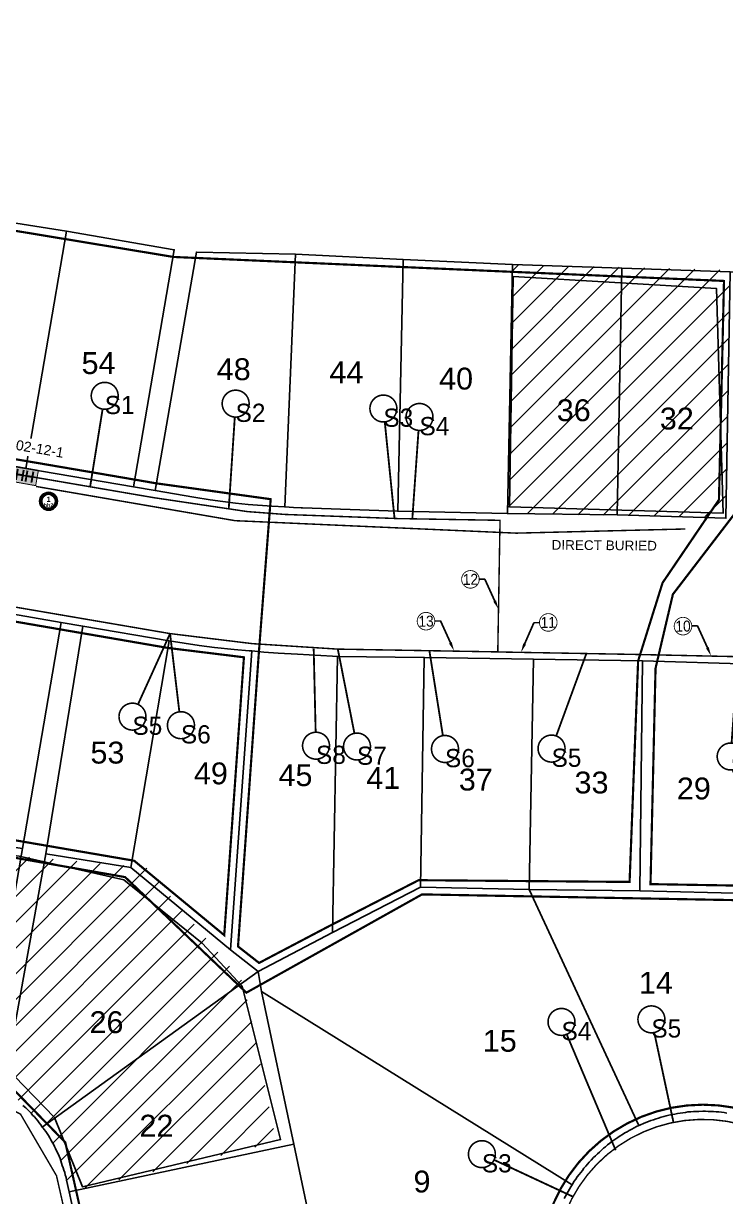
# Model space of a CAD drawing. Header units: metres. Extents: x 620457 to 624057, y 4872349 to 4874194.
# Drawn here: x 621047 to 621143.3, y 4872947.5 to 4873108.4 of the extents above; entities that cross this region are included whole.
import ezdxf
from ezdxf import colors
from ezdxf.entities.mleader import LeaderData, LeaderLine
from ezdxf.enums import TextEntityAlignment as Align
from ezdxf.math import Vec2, Vec3

# ---------------------------------------------------------------- set-up
doc = ezdxf.new("R2018")
doc.units = ezdxf.units.M
doc.header["$LTSCALE"] = 10
doc.header["$MEASUREMENT"] = 0
doc.linetypes.add('DASHED', pattern=[0.75, 0.5, -0.25])
doc.linetypes.add('HIDDENX2', pattern=[0.75, 0.5, -0.25])
for name, color, linetype in [('Arb_Splice', 7, 'Continuous'), ('Aurora_Parcel', 252, 'Continuous'), ('Cluster', 7, 'Continuous'), ('Conduit_Distribution_14WAY - 14_10mm', 1, 'DASHED'), ('Duct 14Wway 1(Blue)', 5, 'Continuous'), ('Duct 14Wway 2(Orange)', 20, 'Continuous'), ('Duct 14Wway 3(Green)', 102, 'Continuous'), ('Duct 14Wway 4(Brown)', 27, 'Continuous'), ('Duct 14Wway 5(Slate)', 8, 'Continuous'), ('Duct 14Wway 6(White)', 7, 'Continuous'), ('Duct 14Wway 7(Red)', 1, 'Continuous'), ('Duct 14Wway 8(Black)', 250, 'Continuous'), ('FC-ADDRESS', 7, 'Continuous'), ('LB-STNAMES', 141, 'Continuous'), ('M-DUCT', 7, 'Continuous'), ('New telMAX 1730 HH', 102, 'Continuous')]:
    doc.layers.add(name, color=color, linetype=linetype)
doc.layers.add('Bell - EXISTING', color=7, linetype='Continuous', lineweight=0, true_color=0x006e33)
doc.styles.add('Annotative ArialB', font='arialbd.ttf', dxfattribs={"height": 0.75})
doc.styles.add('ARIAL', font='arial.ttf')
doc.styles.get("Standard").update_dxf_attribs({"font": 'arial.ttf'})
doc.styles.add('VAULT_TEST', font='ariblk.ttf')
pattern_1 = [(45, (0, 0), (-1.767766953, 1.767766953), [])]

# ---------------------------------------------------------------- blocks, each defined once
blk = doc.blocks.new('*U91')
at = {"linetype": 'Continuous', "const_width": 0.253}
blk.add_lwpolyline([(-12.67, -0.13), (0, 0)], dxfattribs=at)
at = {"linetype": 'Continuous'}
blk.add_wipeout([(-13.65, 1.58), (-14.64, -0.13), (-13.65, -1.85), (-11.68, -1.85), (-10.69, -0.13), (-11.68, 1.58)], dxfattribs=at)
at = {"linetype": 'Continuous', "const_width": 0.22}
blk.add_lwpolyline([(-12.67, -1.98, 1), (-12.67, 1.71, 1)], format="xyb", close=True, dxfattribs=at)
at = {"linetype": 'Continuous', "lineweight": 30, "flags": 104}
blk.add_attdef('S1', text='', height=1.52, dxfattribs=at).set_placement((-12.67, -0.13), align=Align.MIDDLE_CENTER)
blk = doc.blocks.new('*U90')
at = {"linetype": 'Continuous', "const_width": 0.253}
blk.add_lwpolyline([(-14.41, -1.18), (0, 0)], dxfattribs=at)
at = {"linetype": 'Continuous'}
blk.add_wipeout([(-15.39, 0.53), (-16.38, -1.18), (-15.39, -2.89), (-13.42, -2.89), (-12.43, -1.18), (-13.42, 0.53)], dxfattribs=at)
at = {"linetype": 'Continuous', "const_width": 0.22}
blk.add_lwpolyline([(-14.41, -3.03, 1), (-14.41, 0.66, 1)], format="xyb", close=True, dxfattribs=at)
at = {"linetype": 'Continuous', "lineweight": 30, "flags": 104}
blk.add_attdef('S1', text='', height=1.52, dxfattribs=at).set_placement((-14.41, -1.18), align=Align.MIDDLE_CENTER)
blk = doc.blocks.new('*U110')
at = {"linetype": 'Continuous', "const_width": 0.253}
blk.add_lwpolyline([(-13.91, -1.7), (0, 0)], dxfattribs=at)
at = {"linetype": 'Continuous'}
blk.add_wipeout([(-14.89, 0.01), (-15.88, -1.7), (-14.89, -3.41), (-12.92, -3.41), (-11.93, -1.7), (-12.92, 0.01)], dxfattribs=at)
at = {"linetype": 'Continuous', "const_width": 0.22}
blk.add_lwpolyline([(-13.91, -3.54, 1), (-13.91, 0.15, 1)], format="xyb", close=True, dxfattribs=at)
at = {"linetype": 'Continuous', "lineweight": 30, "flags": 104}
blk.add_attdef('S1', text='', height=1.52, dxfattribs=at).set_placement((-13.91, -1.7), align=Align.MIDDLE_CENTER)
blk = doc.blocks.new('*U202')
at = {"linetype": 'Continuous', "const_width": 0.253}
blk.add_lwpolyline([(-15.14, 0.86), (0, 0)], dxfattribs=at)
at = {"linetype": 'Continuous'}
blk.add_wipeout([(-16.12, 2.57), (-17.11, 0.86), (-16.12, -0.86), (-14.15, -0.86), (-13.16, 0.86), (-14.15, 2.57)], dxfattribs=at)
at = {"linetype": 'Continuous', "const_width": 0.22}
blk.add_lwpolyline([(-15.14, -0.99, 1), (-15.14, 2.7, 1)], format="xyb", close=True, dxfattribs=at)
at = {"linetype": 'Continuous', "lineweight": 30, "flags": 104}
blk.add_attdef('S1', text='', height=1.52, dxfattribs=at).set_placement((-15.14, 0.86), align=Align.MIDDLE_CENTER)
blk = doc.blocks.new('*U89')
at = {"linetype": 'Continuous', "const_width": 0.253}
blk.add_lwpolyline([(-13.27, -1.17), (0, 0)], dxfattribs=at)
at = {"linetype": 'Continuous'}
blk.add_wipeout([(-14.25, 0.54), (-15.24, -1.17), (-14.25, -2.88), (-12.28, -2.88), (-11.29, -1.17), (-12.28, 0.54)], dxfattribs=at)
at = {"linetype": 'Continuous', "const_width": 0.22}
blk.add_lwpolyline([(-13.27, -3.02, 1), (-13.27, 0.67, 1)], format="xyb", close=True, dxfattribs=at)
at = {"linetype": 'Continuous', "lineweight": 30, "flags": 104}
blk.add_attdef('S1', text='', height=1.52, dxfattribs=at).set_placement((-13.27, -1.17), align=Align.MIDDLE_CENTER)
blk = doc.blocks.new('*U124')
at = {"linetype": 'Continuous', "const_width": 0.253}
blk.add_lwpolyline([(-12.62, -5.13), (0, 0)], dxfattribs=at)
at = {"linetype": 'Continuous'}
blk.add_wipeout([(-13.61, -3.42), (-14.6, -5.13), (-13.61, -6.84), (-11.63, -6.84), (-10.64, -5.13), (-11.63, -3.42)], dxfattribs=at)
at = {"linetype": 'Continuous', "const_width": 0.22}
blk.add_lwpolyline([(-12.62, -6.97, 1), (-12.62, -3.28, 1)], format="xyb", close=True, dxfattribs=at)
at = {"linetype": 'Continuous', "lineweight": 30, "flags": 104}
blk.add_attdef('S1', text='', height=1.52, dxfattribs=at).set_placement((-12.62, -5.13), align=Align.MIDDLE_CENTER)
blk = doc.blocks.new('Sing_duct')
at = {"linetype": 'Continuous', "const_width": 0.253}
blk.add_lwpolyline([(-13.65, 0), (0, 0)], dxfattribs=at)
at = {"linetype": 'Continuous'}
blk.add_wipeout([(-14.64, 1.71), (-15.63, 0), (-14.64, -1.71), (-12.67, -1.71), (-11.68, 0), (-12.67, 1.71)], dxfattribs=at)
at = {"linetype": 'Continuous', "const_width": 0.22}
blk.add_lwpolyline([(-13.65, -1.85, 1), (-13.65, 1.85, 1)], format="xyb", close=True, dxfattribs=at)
at = {"linetype": 'Continuous', "lineweight": 30, "flags": 104}
blk.add_attdef('S1', text='', height=1.52, dxfattribs=at).set_placement((-13.65, 0), align=Align.MIDDLE_CENTER)
blk = doc.blocks.new('*U126')
at = {"linetype": 'Continuous', "const_width": 0.253}
blk.add_lwpolyline([(-12.4, 1.61), (0, 0)], dxfattribs=at)
at = {"linetype": 'Continuous'}
blk.add_wipeout([(-13.39, 3.32), (-14.38, 1.61), (-13.39, -0.1), (-11.42, -0.1), (-10.43, 1.61), (-11.42, 3.32)], dxfattribs=at)
at = {"linetype": 'Continuous', "const_width": 0.22}
blk.add_lwpolyline([(-12.4, -0.24, 1), (-12.4, 3.45, 1)], format="xyb", close=True, dxfattribs=at)
at = {"linetype": 'Continuous', "lineweight": 30, "flags": 104}
blk.add_attdef('S1', text='', height=1.52, dxfattribs=at).set_placement((-12.4, 1.61), align=Align.MIDDLE_CENTER)
blk = doc.blocks.new('*U125')
at = {"linetype": 'Continuous', "const_width": 0.253}
blk.add_lwpolyline([(-12.63, -0.83), (0, 0)], dxfattribs=at)
at = {"linetype": 'Continuous'}
blk.add_wipeout([(-13.62, 0.88), (-14.61, -0.83), (-13.62, -2.54), (-11.64, -2.54), (-10.66, -0.83), (-11.64, 0.88)], dxfattribs=at)
at = {"linetype": 'Continuous', "const_width": 0.22}
blk.add_lwpolyline([(-12.63, -2.68, 1), (-12.63, 1.02, 1)], format="xyb", close=True, dxfattribs=at)
at = {"linetype": 'Continuous', "lineweight": 30, "flags": 104}
blk.add_attdef('S1', text='', height=1.52, dxfattribs=at).set_placement((-12.63, -0.83), align=Align.MIDDLE_CENTER)
blk = doc.blocks.new('*U123')
at = {"linetype": 'Continuous', "const_width": 0.253}
blk.add_lwpolyline([(-13.65, -1.71), (0, 0)], dxfattribs=at)
at = {"linetype": 'Continuous'}
blk.add_wipeout([(-14.64, 0), (-15.63, -1.71), (-14.64, -3.42), (-12.67, -3.42), (-11.68, -1.71), (-12.67, 0)], dxfattribs=at)
at = {"linetype": 'Continuous', "const_width": 0.22}
blk.add_lwpolyline([(-13.65, -3.56, 1), (-13.65, 0.13, 1)], format="xyb", close=True, dxfattribs=at)
at = {"linetype": 'Continuous', "lineweight": 30, "flags": 104}
blk.add_attdef('S1', text='', height=1.52, dxfattribs=at).set_placement((-13.65, -1.71), align=Align.MIDDLE_CENTER)
blk = doc.blocks.new('*U88')
at = {"linetype": 'Continuous', "const_width": 0.253}
blk.add_lwpolyline([(-13.17, 4.49), (0, 0)], dxfattribs=at)
at = {"linetype": 'Continuous'}
blk.add_wipeout([(-14.16, 6.2), (-15.15, 4.49), (-14.16, 2.78), (-12.18, 2.78), (-11.2, 4.49), (-12.18, 6.2)], dxfattribs=at)
at = {"linetype": 'Continuous', "const_width": 0.22}
blk.add_lwpolyline([(-13.17, 2.64, 1), (-13.17, 6.34, 1)], format="xyb", close=True, dxfattribs=at)
at = {"linetype": 'Continuous', "lineweight": 30, "flags": 104}
blk.add_attdef('S1', text='', height=1.52, dxfattribs=at).set_placement((-13.17, 4.49), align=Align.MIDDLE_CENTER)
blk = doc.blocks.new('*U198')
at = {"linetype": 'Continuous', "const_width": 0.253}
blk.add_lwpolyline([(-17.29, 8.13), (0, 0)], dxfattribs=at)
at = {"linetype": 'Continuous'}
blk.add_wipeout([(-18.27, 9.84), (-19.26, 8.13), (-18.27, 6.42), (-16.3, 6.42), (-15.31, 8.13), (-16.3, 9.84)], dxfattribs=at)
at = {"linetype": 'Continuous', "const_width": 0.22}
blk.add_lwpolyline([(-17.29, 6.29, 1), (-17.29, 9.98, 1)], format="xyb", close=True, dxfattribs=at)
at = {"linetype": 'Continuous', "lineweight": 30, "flags": 104}
blk.add_attdef('S1', text='', height=1.52, dxfattribs=at).set_placement((-17.29, 8.13), align=Align.MIDDLE_CENTER)
blk = doc.blocks.new('*U169')
at = {"linetype": 'Continuous', "const_width": 0.253}
blk.add_lwpolyline([(-13.84, 0.75), (0, 0)], dxfattribs=at)
at = {"linetype": 'Continuous'}
blk.add_wipeout([(-14.83, 2.47), (-15.82, 0.75), (-14.83, -0.96), (-12.85, -0.96), (-11.87, 0.75), (-12.85, 2.47)], dxfattribs=at)
at = {"linetype": 'Continuous', "const_width": 0.22}
blk.add_lwpolyline([(-13.84, -1.09, 1), (-13.84, 2.6, 1)], format="xyb", close=True, dxfattribs=at)
at = {"linetype": 'Continuous', "lineweight": 30, "flags": 104}
blk.add_attdef('S1', text='', height=1.52, dxfattribs=at).set_placement((-13.84, 0.75), align=Align.MIDDLE_CENTER)
blk = doc.blocks.new('*U203')
at = {"linetype": 'Continuous', "const_width": 0.253}
blk.add_lwpolyline([(-14.21, -2.66), (0, 0)], dxfattribs=at)
at = {"linetype": 'Continuous'}
blk.add_wipeout([(-15.2, -0.95), (-16.18, -2.66), (-15.2, -4.37), (-13.22, -4.37), (-12.23, -2.66), (-13.22, -0.95)], dxfattribs=at)
at = {"linetype": 'Continuous', "const_width": 0.22}
blk.add_lwpolyline([(-14.21, -4.51, 1), (-14.21, -0.82, 1)], format="xyb", close=True, dxfattribs=at)
at = {"linetype": 'Continuous', "lineweight": 30, "flags": 104}
blk.add_attdef('S1', text='', height=1.52, dxfattribs=at).set_placement((-14.21, -2.66), align=Align.MIDDLE_CENTER)
blk = doc.blocks.new('Duct_Id')
at = {"transparency": 16777216}
blk.add_wipeout([(0, 2.41), (-1.71, 1.71), (-2.42, 0), (-1.71, -1.71), (0, -2.42), (1.71, -1.71), (2.41, 0), (1.71, 1.71)], dxfattribs=at)
at = {"transparency": 16777216, "const_width": 0.23}
blk.add_lwpolyline([(-2.42, 0, 1), (2.41, 0, 1)], format="xyb", close=True, dxfattribs=at)
at = {"color": 5, "ltscale": 25, "transparency": 16777216, "width": 0.9}
blk.add_attdef('id', text='', height=3, dxfattribs=at).set_placement((0, 0), align=Align.MIDDLE_CENTER)
blk = doc.blocks.new('*U258')
blk.add_wipeout([(-35.3, 1.4), (-35.3, 1.4), (-25.6, 24.1), (-3.4, 32), (20.7, 30.3), (36.8, -0.6), (24.8, -26.5), (2.2, -36.2), (-25.5, -26.5)]).dxf.layer = 'M-DUCT'
at = {"layer": 'M-DUCT', "color": 4, "transparency": 33554687, "const_width": 10.8}
blk.add_lwpolyline([(43, 0.4, 1), (-43, -0.4, 1)], format="xyb", close=True, dxfattribs=at)
at = {"layer": 'M-DUCT', "color": 250, "ltscale": 0.6, "transparency": 33554687}
for radius in [48.4, 37.6]:
    blk.add_circle((0, 0), radius, dxfattribs=at)
at = {"layer": 'Bell - EXISTING', "color": 7, "lineweight": 0, "style": 'Annotative ArialB'}
for tag, height, p in [('D8', 27.3, (0, 10.5)), ('T8', 21, (0, -21))]:
    blk.add_attdef(tag, text='', height=height, dxfattribs=at).set_placement(p, align=Align.MIDDLE_CENTER)
blk = doc.blocks.new('*U251')
h = blk.add_hatch(color=256)
h.dxf.hatch_style = 1
h.paths.add_polyline_path([(-1.38, 1.23), (1.72, 0.68), (1.38, -1.23), (-1.72, -0.68)])
at = {"color": 7, "linetype": 'Continuous', "style": 'ARIAL', "flags": 1}
for tag, p in [('ADDRESS', (-8.16, 12.41)), ('SECTION', (-8.47, 10.59))]:
    blk.add_attdef(tag, p, '', height=1.25, rotation=350.2692, dxfattribs=at)
at = {"linetype": 'Continuous'}
blk.add_wipeout([(-10.02, 4.24), (-9.64, 6.42), (6.62, 3.63), (6.25, 1.45)], dxfattribs=at)
at = {"color": 7, "const_width": 0.12}
blk.add_lwpolyline([(-1.38, 1.23), (1.72, 0.68), (1.38, -1.23), (-1.72, -0.68)], close=True, dxfattribs=at)
at = {"color": 255, "style": 'VAULT_TEST', "width": 0.75}
blk.add_text('HH', height=1.406, rotation=350.0185, dxfattribs=at).set_placement((0, 0), align=Align.MIDDLE_CENTER)
at = {"color": 7, "linetype": 'Continuous', "style": 'ARIAL', "flags": 1}
for tag, p in [('FIBER_COUNT', (-8.81, 8.61)), ('LENGTH', (-9.15, 6.65))]:
    blk.add_attdef(tag, p, '', height=1.25, rotation=350.2692, dxfattribs=at)
at = {"color": 7, "linetype": 'Continuous', "style": 'ARIAL'}
blk.add_attdef('ID', (-9.49, 4.68), '', height=1.25, rotation=350.2692, dxfattribs=at)

msp = doc.modelspace()

# ---------------------------------------------------------------- hatches: boundary and pattern name
at = {"ltscale": 1.5, "true_color": 0x2776bb}
h = msp.add_hatch(dxfattribs=at)
h.set_pattern_fill('ANSI31', color=152, scale=20)
h.set_pattern_definition(pattern_1)
h.paths.add_polyline_path([(621114.07, 4873075.31), (621113.42, 4873041.16), (621143.34, 4873040.65), (621143.98, 4873074.57)])
h = msp.add_hatch(dxfattribs=at)
h.set_pattern_fill('ANSI31', color=152, scale=20)
h.set_pattern_definition(pattern_1)
edge = h.paths.add_edge_path()
edge.add_line((621053.26, 4872948.1), (621081.69, 4872954.94))
edge.add_line((621081.69, 4872954.94), (621077.25, 4872976.73))
edge.add_line((621077.25, 4872976.73), (621063.88, 4872992.58))
edge.add_line((621063.88, 4872992.58), (621025.18, 4872996.1))
edge.add_line((621025.18, 4872996.1), (621022.35, 4872970.27))
edge.add_line((621022.35, 4872970.27), (621039.44, 4872964.84))
edge.add_arc((621031.79, 4872944.46), 21.77, 9.6205, 69.4255, ccw=False)

# ---------------------------------------------------------------- linework, layer by layer
at = {"ltscale": 1.5}
for points in [[(621114.18, 4873073.68), (621113.67, 4873042.09), (621142.98, 4873041.2), (621142.09, 4873072.03)], [(621025.14, 4872996.8), (621021.08, 4872970.06), (621034.26, 4872967.22), (621044.39, 4872965.4), (621051.28, 4872958.31), (621055.13, 4872948.79), (621082.28, 4872955.27), (621077.02, 4872976.34), (621071.54, 4872982.22), (621060.8, 4872990.93), (621046.41, 4872994.17)]]:
    msp.add_lwpolyline(points, close=True, dxfattribs=at)
at = {"color": 8, "linetype": 'HIDDENX2', "const_width": 0.2}
msp.add_lwpolyline([(621024.5, 4872965.95), (621037.88, 4872963.41), (621046.61, 4872958.76), (621051.54, 4872950.32), (621054.64, 4872936.66), (621053.93, 4872932.29), (621064.5, 4872882.3), (621098.59, 4872889.91), (621099.85, 4872893.29)], dxfattribs=at)
at = {"layer": 'Aurora_Parcel'}
for points in [[(621052.92, 4873079.88), (621038.09, 4873082.24), (621032.56, 4873049.87), (621047.35, 4873047.35), (621052.92, 4873079.88)], [(621062.12, 4873044.82), (621067.7, 4873077.35), (621052.92, 4873079.88), (621047.35, 4873047.35), (621062.12, 4873044.82)], [(621084.32, 4873076.74), (621070.73, 4873077.03), (621065.09, 4873044.31), (621070.39, 4873043.4), (621072.62, 4873043.05), (621074.35, 4873042.8), (621076.08, 4873042.59), (621077.82, 4873042.42), (621081.08, 4873042.17), (621082.84, 4873042.07), (621084.32, 4873076.74)], [(621099.11, 4873076.03), (621084.32, 4873076.74), (621082.84, 4873042.07), (621084.03, 4873041.99), (621085.1, 4873041.96), (621085.28, 4873041.95), (621098.35, 4873041.47), (621099.11, 4873076.03)], [(621114.1, 4873075.32), (621099.11, 4873076.03), (621098.35, 4873041.47), (621113.4, 4873041.16), (621114.1, 4873075.32)], [(621129.08, 4873074.81), (621114.1, 4873075.32), (621113.4, 4873041.16), (621128.45, 4873040.96), (621129.08, 4873074.81)], [(621143.95, 4873074.31), (621129.08, 4873074.81), (621128.45, 4873040.96), (621143.37, 4873040.52), (621143.95, 4873074.31)], [(621046.88, 4872995.22), (621052.18, 4873026.23), (621040.36, 4873028.25), (621035.05, 4872996.92), (621046.88, 4872995.22)], [(621050.06, 4872994.49), (621050.25, 4872995.62), (621055.15, 4873025.72), (621052.18, 4873026.23), (621046.88, 4872995.22), (621046.74, 4872994.43), (621041.46, 4872963.55), (621041.62, 4872963.48), (621041.93, 4872963.33), (621042.25, 4872963.18), (621042.56, 4872963.03), (621042.87, 4872962.86), (621043.18, 4872962.7), (621043.48, 4872962.53), (621043.79, 4872962.35), (621044.21, 4872962.07), (621050.06, 4872994.49)], [(621066.98, 4873023.7), (621055.15, 4873025.72), (621050.25, 4872995.62), (621050.06, 4872994.49), (621061.76, 4872992.59), (621066.98, 4873023.7)], [(621078.32, 4873022.31), (621077.99, 4873022.33), (621075.93, 4873022.51), (621073.2, 4873022.79), (621071.12, 4873023.07), (621069.04, 4873023.36), (621066.98, 4873023.7), (621061.76, 4872992.59), (621075.41, 4872981.31), (621078.32, 4873022.31)], [(621089.38, 4872983.67), (621090.09, 4873021.56), (621089.4, 4873021.59), (621084.58, 4873021.85), (621081.97, 4873021.99), (621079.99, 4873022.15), (621078.32, 4873022.31), (621075.41, 4872981.31), (621079.22, 4872978.32), (621089.38, 4872983.67)], [(621101.45, 4872989.91), (621101.98, 4873021.43), (621090.09, 4873021.56), (621089.38, 4872983.67), (621101.45, 4872989.91)], [(621116.98, 4873021.18), (621101.98, 4873021.43), (621101.45, 4872989.91), (621116.37, 4872989.6), (621116.98, 4873021.18)], [(621131.91, 4873020.93), (621116.98, 4873021.18), (621116.37, 4872989.6), (621131.55, 4872989.4), (621131.91, 4873020.93)], [(621146.97, 4873020.48), (621131.91, 4873020.93), (621131.55, 4872989.4), (621146.42, 4872989.05), (621146.97, 4873020.48)], [(621122.32, 4872949.16), (621122.55, 4872949.55), (621122.79, 4872949.86), (621122.96, 4872950.17), (621123.23, 4872950.47), (621123.44, 4872950.75), (621123.67, 4872951.02), (621123.88, 4872951.35), (621124.14, 4872951.64), (621124.37, 4872951.91), (621124.62, 4872952.19), (621124.87, 4872952.46), (621125.2, 4872952.8), (621125.46, 4872953.06), (621125.73, 4872953.32), (621126.01, 4872953.53), (621126.28, 4872953.8), (621126.56, 4872954.08), (621126.83, 4872954.3), (621127.12, 4872954.54), (621127.45, 4872954.77), (621127.73, 4872955), (621128.01, 4872955.21), (621128.52, 4872955.57), (621128.87, 4872955.81), (621129.19, 4872955.98), (621129.5, 4872956.18), (621129.81, 4872956.33), (621130.1, 4872956.54), (621130.46, 4872956.72), (621130.79, 4872956.88), (621131.12, 4872957.05), (621131.43, 4872957.21), (621116.37, 4872989.6), (621101.45, 4872989.91), (621089.38, 4872983.67), (621079.22, 4872978.32), (621079.65, 4872975.57), (621122.28, 4872949.08), (621122.32, 4872949.16)], [(621084.1, 4872954.65), (621079.65, 4872975.57), (621079.22, 4872978.32), (621049.59, 4872956.97), (621049.71, 4872956.83), (621049.87, 4872956.64), (621050.06, 4872956.36), (621050.25, 4872956.09), (621050.43, 4872955.83), (621050.61, 4872955.52), (621050.76, 4872955.22), (621050.94, 4872954.94), (621051.11, 4872954.63), (621051.28, 4872954.33), (621051.41, 4872954.04), (621051.56, 4872953.73), (621051.75, 4872953.31), (621051.89, 4872953.02), (621052.03, 4872952.69), (621052.14, 4872952.36), (621052.25, 4872952.06), (621052.32, 4872951.74), (621052.44, 4872951.42), (621052.57, 4872951.09), (621052.7, 4872950.78), (621052.75, 4872950.46), (621052.85, 4872950.08), (621052.93, 4872949.69), (621053.26, 4872948.1), (621084.1, 4872954.65)], [(621086.55, 4872942.9), (621084.1, 4872954.65), (621053.26, 4872948.1), (621055.86, 4872936.38), (621086.55, 4872942.9)]]:
    msp.add_lwpolyline(points, close=True, dxfattribs=at)
for points in [[(621038.09, 4873082.24), (621052.92, 4873079.88), (621067.7, 4873077.35), (621062.12, 4873044.82), (621065.09, 4873044.31), (621070.73, 4873077.03), (621084.32, 4873076.74), (621099.11, 4873076.03), (621114.1, 4873075.32), (621129.08, 4873074.81), (621143.95, 4873074.31), (621159.01, 4873073.48), (621173.98, 4873072.91), (621189.09, 4873072.58), (621202.17, 4873071.89), (621208.65, 4873039.31), (621217.24, 4873019.66)], [(621046.93, 4872959.97), (621047.34, 4872959.63), (621047.55, 4872959.4), (621047.8, 4872959.15), (621048.05, 4872958.89), (621048.26, 4872958.64), (621048.53, 4872958.38), (621048.74, 4872958.11), (621048.96, 4872957.84), (621049.18, 4872957.57), (621049.39, 4872957.29), (621049.59, 4872956.97), (621079.22, 4872978.32), (621079.22, 4872978.32), (621075.41, 4872981.31), (621061.76, 4872992.59), (621050.06, 4872994.49), (621044.21, 4872962.07)], [(621146.42, 4872989.05), (621131.55, 4872989.4), (621116.37, 4872989.6), (621131.43, 4872957.21), (621131.54, 4872957.26), (621131.63, 4872957.29), (621132.05, 4872957.48), (621132.39, 4872957.62), (621132.73, 4872957.75), (621133.08, 4872957.88), (621133.42, 4872958), (621133.78, 4872958.12), (621134.12, 4872958.23), (621134.47, 4872958.34), (621134.84, 4872958.44), (621135.18, 4872958.52), (621135.53, 4872958.61), (621136, 4872958.72), (621136.37, 4872958.78), (621136.71, 4872958.85), (621137.09, 4872958.91), (621137.45, 4872958.96), (621137.81, 4872959.01), (621138.16, 4872959.06), (621138.53, 4872959.09), (621138.92, 4872959.12), (621139.27, 4872959.13), (621139.64, 4872959.14), (621140.2, 4872959.16), (621140.57, 4872959.16), (621140.93, 4872959.14), (621141.29, 4872959.13), (621141.67, 4872959.12), (621142.03, 4872959.1), (621142.4, 4872959.06), (621142.75, 4872959.02), (621143.14, 4872958.97), (621143.49, 4872958.92)], [(621121.19, 4872947.18), (621121.34, 4872947.5), (621121.52, 4872947.82), (621121.72, 4872948.14), (621121.9, 4872948.46), (621122.09, 4872948.78), (621122.28, 4872949.08), (621079.65, 4872975.57), (621084.1, 4872954.65), (621086.55, 4872942.9)]]:
    msp.add_lwpolyline(points, dxfattribs=at)
at = {"layer": 'Conduit_Distribution_14WAY - 14_10mm', "const_width": 0.2, "flags": 128}
for points in [[(620914.99, 4873071.59), (620926.77, 4873068.27), (620940.01, 4873064.78), (620943.69, 4873064.15), (620958.46, 4873061.56), (621002.81, 4873053.93), (621032.38, 4873048.87), (621047.17, 4873046.34)], [(620993.12, 4873035.9), (620995.29, 4873036.88), (621016.94, 4873033.1), (621028.91, 4873031.23), (621067.12, 4873024.69), (621078.41, 4873023.31), (621090.13, 4873022.56), (621112.07, 4873022.18)]]:
    msp.add_lwpolyline(points, dxfattribs=at)
msp.add_lwpolyline([(621047.18, 4873046.37), (621061.95, 4873043.84), (621064.93, 4873043.33), (621077.7, 4873041.43), (621082.78, 4873041.04), (621098.32, 4873040.47), (621112.38, 4873040.23), (621112.07, 4873022.17), (621130.47, 4873021.84), (621146.99, 4873021.48), (621188.83, 4873020.72, -0.289267), (621198.7, 4873014.25), (621204.88, 4873000.08), (621213.14, 4872980.97)], format="xyb", dxfattribs=at)
at = {"layer": 'Conduit_Distribution_14WAY - 14_10mm', "flags": 128}
msp.add_lwpolyline([(621100.91, 4872894.79, 0.2, 0.2, 0), (621103.68, 4872894.53, 0.2, 0.2, 0), (621121.02, 4872901.77, 0.2, 0.2, 0), (621133.49, 4872908.3, 0.2, 0.2, 0.570266), (621133.87, 4872918.45, 0.2, 0.2, -1.888392), (621160.49, 4872938.94, 0.2, 0.2, -0.107145), (621159.16, 4872930.44, 0.2, 0.2, 0.671416), (621167.76, 4872923.17, 0.2, 0.2, 0), (621194.41, 4872935.33, 0.2, 0.2, 0), (621196.33, 4872937.8, 0, 0, 0)], format="xyseb", dxfattribs=at)

# ---------------------------------------------------------------- texts
at = {"layer": 'FC-ADDRESS', "linetype": 'Continuous', "ltscale": 1.5}
for s, p in [('54', (621054.98, 4873059.4)), ('48', (621073.52, 4873058.56)), ('44', (621088.98, 4873058.13)), ('40', (621104.02, 4873057.27)), ('53', (621056.2, 4873005.96)), ('49', (621070.39, 4873003.11)), ('45', (621081.99, 4873002.87)), ('41', (621094.04, 4873002.49)), ('37', (621106.73, 4873002.26)), ('33', (621122.6, 4873001.86)), ('29', (621136.63, 4873001.04)), ('14', (621131.42, 4872974.38)), ('15', (621110.01, 4872966.43)), ('9', (621100.51, 4872947.12))]:
    msp.add_text(s, height=3, dxfattribs=at).set_placement(p, align=Align.BOTTOM_LEFT)
at = {"layer": 'FC-ADDRESS'}
for s, p in [('36', (621122.49, 4873055.33)), ('32', (621136.63, 4873054.19)), ('26', (621058.4, 4872971.38)), ('22', (621065.25, 4872957.18))]:
    msp.add_text(s, height=3, dxfattribs=at).set_placement(p, align=Align.MIDDLE_CENTER)
at = {"layer": 'LB-STNAMES', "color": 8}
msp.add_text('DIRECT BURIED', height=1.3301, rotation=359.5235, dxfattribs=at).set_placement((621119.44, 4873036.2))

# ---------------------------------------------------------------- leaders
at = {"layer": 'Arb_Splice'}
ml = msp.add_multileader_block('Standard', dxfattribs=at)
ml.set_content('Duct_Id', color=256, scale=0.5)
ml.set_attribute('id', '12', width=0)
ml.set_leader_properties()
ml.build(insert=Vec2(0, 0))
ml.multileader.update_dxf_attribs({"text_right_attachment_type": 6, "dogleg_length": 0.36, "arrow_head_size": 1.25})
ctx = ml.context
ctx.base_point, ctx.char_height, ctx.arrow_head_size, ctx.landing_gap_size, ctx.plane_origin, ctx.plane_x_axis, ctx.plane_y_axis = Vec3(621107.11, 4873032.11), 0.09, 1.25, 0.045, Vec3(621295.97, 4872996.58), Vec3(0.999792, 0.020416), Vec3(-0.020416, 0.999792)
ctx.right_attachment = 6
notes = []
notes.append((ctx, [(1, (1, 1, 0), (621110.28, 4873032.17), (-0.999792, -0.020416), 0.759, [(0, [(621112.17, 4873028.02)], 0, [])])]))
ctx.block.insert, ctx.block.rotation = Vec3(621108.32, 4873032.13), 0.020417
for ctx, leaders in notes:
    for number, flags, end, landing, length, lines in leaders:
        leader = LeaderData()
        leader.index, (leader.has_last_leader_line, leader.has_dogleg_vector, leader.attachment_direction) = number, flags
        leader.last_leader_point, leader.dogleg_vector, leader.dogleg_length = Vec3(end), Vec3(landing), length
        for number, points, colour, breaks in lines:
            line = LeaderLine()
            line.index, line.vertices, line.color, line.breaks = number, Vec3.list(points), colors.encode_raw_color(colour), breaks
            leader.lines.append(line)
        ctx.leaders.append(leader)

# ---------------------------------------------------------------- next in the draw order: block references
at = {"layer": 'Duct 14Wway 1(Blue)', "ltscale": 1.5}
ref = msp.add_blockref('*U91', (621056.15, 4873044.8), dxfattribs=dict(at, rotation=260.280605480369))
lines = msp.add_mtext('S1', dxfattribs={"layer": '0', "linetype": 'Continuous', "insert": (621058.16, 4873057.3), "char_height": 2.5, "attachment_point": 1})
ref.add_attrib('S1', '', (621058.16, 4873057.3), dxfattribs={"flags": 104}).embed_mtext(lines)
at = {"layer": 'Duct 14Wway 2(Orange)', "ltscale": 1.5}
ref = msp.add_blockref('*U90', (621075.17, 4873041.81), dxfattribs=dict(at, rotation=261.5486800454634))
lines = msp.add_mtext('S2', dxfattribs={"layer": '0', "linetype": 'Continuous', "insert": (621076.11, 4873056.23), "char_height": 2.5, "attachment_point": 1})
ref.add_attrib('S1', '', (621076.11, 4873056.23), dxfattribs={"flags": 104}).embed_mtext(lines)
at = {"layer": 'Duct 14Wway 4(Brown)', "ltscale": 1.5}
ref = msp.add_blockref('*U110', (621100.35, 4873040.43), dxfattribs=dict(at, rotation=259.0254657213307))
lines = msp.add_mtext('S4', dxfattribs={"layer": '0', "linetype": 'Continuous', "insert": (621101.33, 4873054.4), "char_height": 2.5, "attachment_point": 1})
ref.add_attrib('S1', '', (621101.33, 4873054.4), dxfattribs={"flags": 104}).embed_mtext(lines)
ref = msp.add_blockref('*U198', (621128.24, 4872953.81), dxfattribs=dict(at, rotation=318.0850666980043))
lines = msp.add_mtext('S4', dxfattribs={"layer": '0', "linetype": 'Continuous', "insert": (621120.81, 4872971.41), "char_height": 2.5, "attachment_point": 1})
ref.add_attrib('S1', '', (621120.81, 4872971.41), dxfattribs={"flags": 104}).embed_mtext(lines)
at = {"layer": 'Duct 14Wway 5(Slate)', "ltscale": 1.5}
ref = msp.add_blockref('*U126', (621067.12, 4873024.69), dxfattribs=dict(at, rotation=73.01183288595743))
lines = msp.add_mtext('S5', dxfattribs={"layer": '0', "linetype": 'Continuous', "insert": (621061.96, 4873013.3), "char_height": 2.5, "attachment_point": 1})
ref.add_attrib('S1', '', (621061.96, 4873013.3), dxfattribs={"flags": 104}).embed_mtext(lines)
ref = msp.add_blockref('*U88', (621124.23, 4873021.98), dxfattribs=dict(at, rotation=88.72336938379368))
lines = msp.add_mtext('S5', dxfattribs={"layer": '0', "linetype": 'Continuous', "insert": (621119.45, 4873008.91), "char_height": 2.5, "attachment_point": 1})
ref.add_attrib('S1', '', (621119.45, 4873008.91), dxfattribs={"flags": 104}).embed_mtext(lines)
ref = msp.add_blockref('*U123', (621145, 4873021.55), dxfattribs=dict(at, rotation=78.72336939473479))
lines = msp.add_mtext('S5', dxfattribs={"layer": '0', "linetype": 'Continuous', "insert": (621144.01, 4873007.82), "char_height": 2.5, "attachment_point": 1})
ref.add_attrib('S1', '', (621144.01, 4873007.82), dxfattribs={"flags": 104}).embed_mtext(lines)
at = {"layer": 'Duct 14Wway 6(White)', "ltscale": 1.5}
ref = msp.add_blockref('Sing_duct', (621102.69, 4873022.34), dxfattribs=dict(at, rotation=99.02546572026407))
lines = msp.add_mtext('S6', dxfattribs={"layer": '0', "linetype": 'Continuous', "insert": (621104.83, 4873008.86), "char_height": 2.5, "attachment_point": 1})
ref.add_attrib('S1', '', (621104.83, 4873008.86), dxfattribs={"flags": 104}).embed_mtext(lines)
at = {"layer": 'Duct 14Wway 8(Black)', "ltscale": 1.5}
ref = msp.add_blockref('*U89', (621086.82, 4873022.63), dxfattribs=dict(at, rotation=86.31346175328139))
lines = msp.add_mtext('S8', dxfattribs={"layer": '0', "linetype": 'Continuous', "insert": (621087.14, 4873009.31), "char_height": 2.5, "attachment_point": 1})
ref.add_attrib('S1', '', (621087.14, 4873009.31), dxfattribs={"flags": 104}).embed_mtext(lines)

# ---------------------------------------------------------------- next in the draw order: block references
at = {"layer": 'Duct 14Wway 3(Green)', "ltscale": 1.5}
ref = msp.add_blockref('*U202', (621097.91, 4873040.48), dxfattribs=dict(at, rotation=279.0254657213307))
lines = msp.add_mtext('S3', dxfattribs={"layer": '0', "linetype": 'Continuous', "insert": (621096.38, 4873055.56), "char_height": 2.5, "attachment_point": 1})
ref.add_attrib('S1', '', (621096.38, 4873055.56), dxfattribs={"flags": 104}).embed_mtext(lines)
ref = msp.add_blockref('*U169', (621122.45, 4872947.41), dxfattribs=dict(at, rotation=338.0850666980043))
lines = msp.add_mtext('S3', dxfattribs={"layer": '0', "linetype": 'Continuous', "insert": (621109.89, 4872953.27), "char_height": 2.5, "attachment_point": 1})
ref.add_attrib('S1', '', (621109.89, 4872953.27), dxfattribs={"flags": 104}).embed_mtext(lines)
at = {"layer": 'Duct 14Wway 5(Slate)', "ltscale": 1.5}
ref = msp.add_blockref('*U203', (621136.17, 4872957.63), dxfattribs=dict(at, rotation=271.4712537067361))
lines = msp.add_mtext('S5', dxfattribs={"layer": '0', "linetype": 'Continuous', "insert": (621133.14, 4872971.77), "char_height": 2.5, "attachment_point": 1})
ref.add_attrib('S1', '', (621133.14, 4872971.77), dxfattribs={"flags": 104}).embed_mtext(lines)
at = {"layer": 'Duct 14Wway 6(White)', "ltscale": 1.5}
ref = msp.add_blockref('*U125', (621067.12, 4873024.69), dxfattribs=dict(at, rotation=93.01183288595745))
lines = msp.add_mtext('S6', dxfattribs={"layer": '0', "linetype": 'Continuous', "insert": (621068.61, 4873012.12), "char_height": 2.5, "attachment_point": 1})
ref.add_attrib('S1', '', (621068.61, 4873012.12), dxfattribs={"flags": 104}).embed_mtext(lines)
at = {"layer": 'Duct 14Wway 7(Red)', "ltscale": 1.5}
ref = msp.add_blockref('*U124', (621090.13, 4873022.56), dxfattribs=dict(at, rotation=79.0254657202641))
lines = msp.add_mtext('S7', dxfattribs={"layer": '0', "linetype": 'Continuous', "insert": (621092.76, 4873009.19), "char_height": 2.5, "attachment_point": 1})
ref.add_attrib('S1', '', (621092.76, 4873009.19), dxfattribs={"flags": 104}).embed_mtext(lines)

# ---------------------------------------------------------------- next in the draw order: leaders
at = {"layer": 'Arb_Splice'}
ml = msp.add_multileader_block('Standard', dxfattribs=at)
ml.set_content('Duct_Id', color=256, scale=0.5)
ml.set_attribute('id', '13', width=0)
ml.set_leader_properties()
ml.build(insert=Vec2(0, 0))
ml.multileader.update_dxf_attribs({"text_right_attachment_type": 6, "dogleg_length": 0.36, "arrow_head_size": 1.25})
ctx = ml.context
ctx.base_point, ctx.char_height, ctx.arrow_head_size, ctx.landing_gap_size, ctx.plane_origin, ctx.plane_x_axis, ctx.plane_y_axis = Vec3(621101.02, 4873026.37), 0.09, 1.25, 0.045, Vec3(621289.88, 4872990.84), Vec3(0.999792, 0.020416), Vec3(-0.020416, 0.999792)
ctx.right_attachment = 6
notes = []
notes.append((ctx, [(1, (1, 1, 0), (621104.2, 4873026.43), (-0.999792, -0.020416), 0.759, [(0, [(621106.09, 4873022.28)], 0, [])])]))
ctx.block.insert, ctx.block.rotation = Vec3(621102.23, 4873026.39), 0.020417
ml = msp.add_multileader_block('Standard', dxfattribs=at)
ml.set_content('Duct_Id', color=256, scale=0.5)
ml.set_attribute('id', '11', width=0)
ml.set_leader_properties()
ml.build(insert=Vec2(0, 0))
ml.multileader.update_dxf_attribs({"text_right_attachment_type": 6, "dogleg_length": 0.36, "arrow_head_size": 1.25})
ctx = ml.context
ctx.base_point, ctx.char_height, ctx.arrow_head_size, ctx.landing_gap_size, ctx.plane_origin, ctx.plane_x_axis, ctx.plane_y_axis = Vec3(621117.79, 4873026.2), 0.09, 1.25, 0.045, Vec3(621299.04, 4872990.67), Vec3(0.999792, 0.020416), Vec3(-0.020416, 0.999792)
ctx.right_attachment = 6
notes.append((ctx, [(0, (1, 1, 0), (621117.03, 4873026.18), (0.999792, 0.020416), 0.759, [(0, [(621115.25, 4873022.11)], 0, [])])]))
ctx.block.insert, ctx.block.rotation = Vec3(621119, 4873026.22), 0.020417
ml = msp.add_multileader_block('Standard', dxfattribs=at)
ml.set_content('Duct_Id', color=256, scale=0.5)
ml.set_attribute('id', '10', width=0)
ml.set_leader_properties()
ml.build(insert=Vec2(0, 0))
ml.multileader.update_dxf_attribs({"text_right_attachment_type": 6, "dogleg_length": 0.36, "arrow_head_size": 1.25})
ctx = ml.context
ctx.base_point, ctx.char_height, ctx.arrow_head_size, ctx.landing_gap_size, ctx.plane_origin, ctx.plane_x_axis, ctx.plane_y_axis = Vec3(621136.27, 4873025.68), 0.09, 1.25, 0.045, Vec3(621325.13, 4872990.16), Vec3(0.999792, 0.020416), Vec3(-0.020416, 0.999792)
ctx.right_attachment = 6
notes.append((ctx, [(1, (1, 1, 0), (621139.45, 4873025.75), (-0.999792, -0.020416), 0.759, [(0, [(621141.34, 4873021.6)], 0, [])])]))
ctx.block.insert, ctx.block.rotation = Vec3(621137.48, 4873025.71), 0.020417
for ctx, leaders in notes:
    for number, flags, end, landing, length, lines in leaders:
        leader = LeaderData()
        leader.index, (leader.has_last_leader_line, leader.has_dogleg_vector, leader.attachment_direction) = number, flags
        leader.last_leader_point, leader.dogleg_vector, leader.dogleg_length = Vec3(end), Vec3(landing), length
        for number, points, colour, breaks in lines:
            line = LeaderLine()
            line.index, line.vertices, line.color, line.breaks = number, Vec3.list(points), colors.encode_raw_color(colour), breaks
            leader.lines.append(line)
        ctx.leaders.append(leader)

# ---------------------------------------------------------------- next in the draw order: linework, layer by layer
at = {"color": 8, "linetype": 'HIDDENX2', "const_width": 0.2}
msp.add_lwpolyline([(621048.72, 4873044.88), (621076.04, 4873040.18), (621114.6, 4873038.47), (621137.8, 4873039.04)], dxfattribs=at)
at = {"layer": 'Cluster', "linetype": 'DASHED', "const_width": 0.3, "flags": 128}
for points in [[(620907.47, 4873108.21), (620949.19, 4873096.63), (621023.24, 4873083.69), (621067.59, 4873076.36), (621113.08, 4873074.36), (621143.1, 4873073.07), (621142.41, 4873043.06), (621134.67, 4873031.65), (621131.32, 4873020.94), (621130.15, 4872990.62), (621101.21, 4872990.86), (621088.92, 4872984.55), (621079.33, 4872979.51), (621076.44, 4872981.77), (621079.31, 4873022.24), (621080.92, 4873043.13), (621065.24, 4873045.3), (621062.29, 4873045.81), (621047.51, 4873048.34), (621032.73, 4873050.86), (621017.95, 4873053.45), (621003.15, 4873055.93), (620973.58, 4873060.98), (620944.06, 4873066.05), (620899.32, 4873077.93)], [(620914.25, 4873018.93), (621062.19, 4872993.53), (621074.55, 4872983.32), (621077.25, 4873021.44), (621066.83, 4873022.72), (620933.89, 4873045.65), (620904.81, 4873053.67), (620872.45, 4873062.69), (620872.47, 4873039.18), (620879.76, 4873029.42)]]:
    msp.add_lwpolyline(points, close=True, dxfattribs=at)
for points in [[(621240.81, 4872926.5), (621221.13, 4872969.07), (621216.9, 4872967.4), (621189.91, 4872955.74), (621179, 4872980.66), (621161.66, 4872989.83), (621133.02, 4872990.32), (621133.71, 4873019.93), (621136.09, 4873030.08), (621144.91, 4873041.59), (621145.4, 4873073.12), (621172.96, 4873071.95), (621201.59, 4873071.2), (621207.93, 4873039.02), (621188.8, 4873018.72, -0.287891), (621196.88, 4873013.43), (621197.52, 4873011.97), (621250.01, 4873029.62), (621273.48, 4873011.44), (621276.21, 4873003.7), (621286.87, 4872971.54), (621278.28, 4872968.72), (621286.7, 4872943.15), (621296.58, 4872913.57), (621268.74, 4872904.31), (621237.13, 4872894.18), (621231.64, 4872923.47), (621238.92, 4872925.88), (621240.81, 4872926.5)], [(621197.03, 4872938.68), (621166.88, 4872924.97, -0.671408), (621161.04, 4872929.78, 2.476924), (621132.99, 4872916.67, -0.573103), (621132.2, 4872909.9), (621120.17, 4872903.58), (621096.86, 4872893.85), (621090.15, 4872891.71), (621067.05, 4872886.7), (621066.51, 4872889.28), (621045.54, 4872884.84), (621046.11, 4872882.18), (621017.91, 4872876.36), (621013.06, 4872899.55), (621039.46, 4872912.47), (621060.89, 4872916.68), (621056.07, 4872940.07), (621052.75, 4872954.89), (621043.24, 4872964.61), (621019.69, 4872968.71), (621024.12, 4872997.76), (621060.96, 4872991.28), (621077.59, 4872975.43), (621101.68, 4872988.91), (621161.15, 4872987.82), (621177.45, 4872979.22), (621188.47, 4872954.03), (621188.48, 4872954.01)]]:
    msp.add_lwpolyline(points, format="xyb", dxfattribs=at)

# ---------------------------------------------------------------- next in the draw order: block references
at = {"linetype": 'Continuous', "xscale": 0.02539999999999999, "yscale": 0.02539999999999999, "zscale": 0.02539999999999999}
msp.add_blockref('*U258', (621050.45, 4873042.84), dxfattribs=at).add_auto_attribs({'D8': '1', 'T8': 'hh2'})
at = {"layer": 'New telMAX 1730 HH', "ltscale": 1.5, "xscale": 1.1, "yscale": 1.1, "zscale": 1.1}
msp.add_blockref('*U251', (621047.17, 4873046.34), dxfattribs=at).add_auto_attribs({'ID': 'HH295 03-02-12-1'})

doc.saveas('drawing.dxf')
